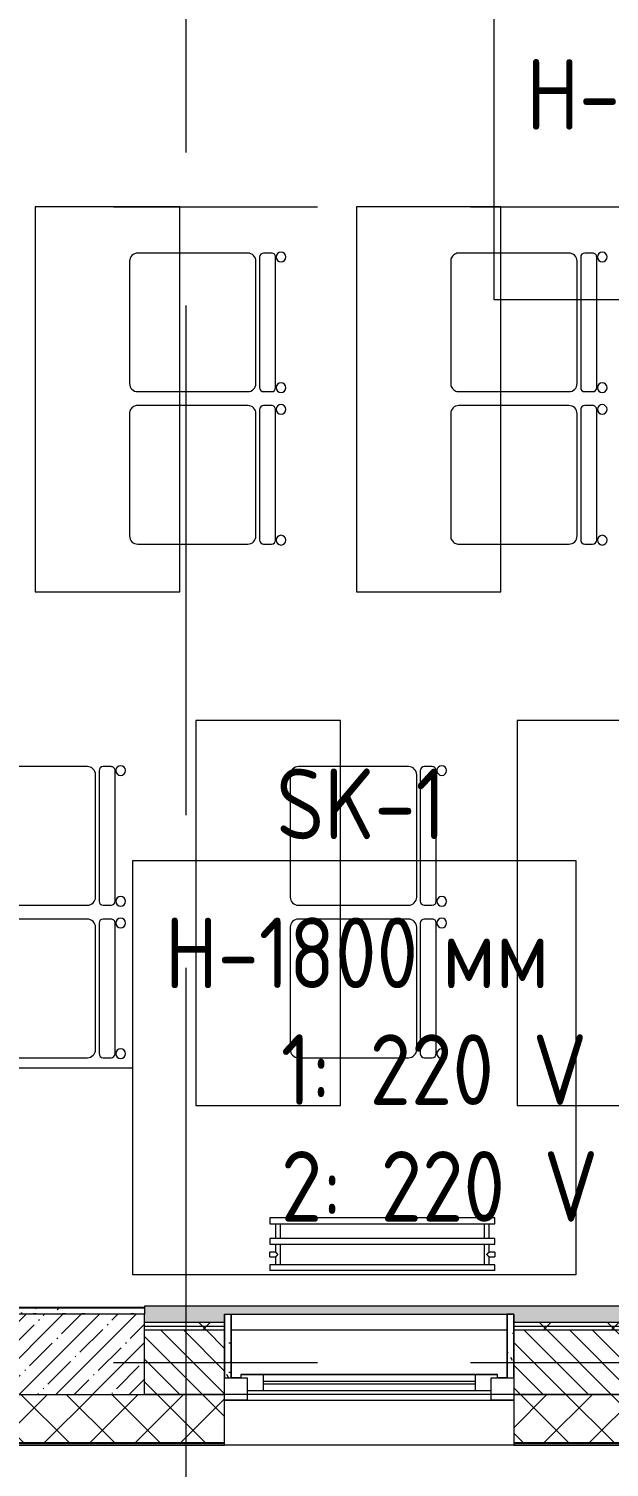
# Model space of a CAD drawing. Header units: millimetres. Extents: x 81609 to 272668, y -8553 to 29000.
# Drawn here: x 94170 to 95977, y -327 to 4155 of the extents above; entities that cross this region are included whole.
import ezdxf

# ---------------------------------------------------------------- set-up
doc = ezdxf.new("R2010")
doc.units = ezdxf.units.MM
doc.linetypes.add('Осевая', pattern=[3175, 635, -476.25, 1587.5, -476.25])
for name, color, linetype, lineweight in [('A-GLAZ', 7, 'Continuous', 9), ('A-GLAZ-1', 7, 'Continuous', 13), ('A-WALL', 7, 'Continuous', 9), ('E-ELEC-FIXT-IDEN', 7, 'Continuous', 9), ('I-WALL', 7, 'Continuous', 9), ('M-EQPM', 7, 'Continuous', 9), ('S-COLS', 7, 'Continuous', 9), ('Оси', 7, 'Continuous', 9), ('Оси-2', 7, 'Осевая', 9)]:
    doc.layers.add(name, color=color, linetype=linetype, lineweight=lineweight)
for name, color, linetype, lineweight, true_color in [('A-WALL-1', 7, 'Continuous', 9, 0x3c3c3c), ('A-WALL-FNSH-1', 7, 'Continuous', 9, 0x3c3c3c), ('I-FURN-1', 7, 'Continuous', 9, 0xf0f0f0)]:
    doc.layers.add(name, color=color, linetype=linetype, lineweight=lineweight, true_color=true_color)
doc.styles.add('GOST Common', font='GOST_Common.ttf', dxfattribs={"width": 0.9, "height": 220})
pattern_1 = [(0, (0, 0), (121.92, 30.48), [10.058, -81.382, 10.058, -81.382, -487.68]), (0, (0, 0), (121.92, 30.48), [-182.88, 10.058, -172.822, 10.058, -81.382, -213.36]), (0, (0, 0), (121.92, 30.48), [-457.2, 10.058, -50.902, 10.058, -142.342]), (120, (45.72, 15.24), (-87.356454, 90.345817), [10.058, -81.382, 10.058, -81.382, -487.68]), (120, (45.72, 15.24), (-87.356454, 90.345817), [-182.88, 10.058, -172.822, 10.058, -81.382, -213.36]), (120, (45.72, 15.24), (-87.356454, 90.345817), [-457.2, 10.058, -50.902, 10.058, -142.342]), (240, (60.96, 76.2), (-34.563546, -120.825817), [10.058, -81.382, 10.058, -81.382, -487.68]), (240, (60.96, 76.2), (-34.563546, -120.825817), [-182.88, 10.058, -172.822, 10.058, -81.382, -213.36]), (240, (60.96, 76.2), (-34.563546, -120.825817), [-457.2, 10.058, -50.902, 10.058, -142.342])]
pattern_2 = [(45, (0, 0), (-106.06602, 106.06602), []), (135, (0, 0), (-106.06602, -106.06602), [])]

# ---------------------------------------------------------------- blocks, each defined once
blk = doc.blocks.new('120_Окно_СКБ_1Ст - 120_Окно_СКБ_1Ст 900х2500_h_ с форточкой-V3-План размещения напольных электротехнических лючков и розеток 2 этажа в осях 23-33')
at = {"layer": 'A-GLAZ'}
for p, q in [((450, -57), (-450, -57)), ((-430, -127), (-400, -127)), ((-330, -107), (330, -107)), ((330, -117), (-330, -117)), ((400, -127), (430, -127))]:
    blk.add_line(p, q, dxfattribs=at)
at = {"layer": 'A-GLAZ-1'}
for p, q in [((-450, -127), (-450, -57)), ((-450, -57), (-380, -57)), ((-380, -57), (-380, -127)), ((380, -87), (-380, -87)), ((-380, -87), (-380, -127)), ((-330, -137), (-330, -87)), ((330, -137), (330, -87)), ((380, -127), (380, -57)), ((380, -57), (450, -57)), ((380, -127), (380, -87)), ((450, -57), (450, -127)), ((-380, -127), (-450, -127)), ((-380, -127), (-400, -127)), ((-400, -127), (-400, -137)), ((450, -127), (380, -127)), ((400, -127), (380, -127)), ((400, -137), (400, -127)), ((-400, -137), (400, -137)), ((400, -137), (-400, -137))]:
    blk.add_line(p, q, dxfattribs=at)
blk = doc.blocks.new('BSC_Колонна _Прямоугольная - 250х900-V5-План размещения напольных электротехнических лючков и розеток 2 этажа в осях 23-33')
at = {"layer": 'S-COLS'}
h = blk.add_hatch(dxfattribs=at)
h.set_pattern_fill('FP_13', color=256, style=0, pattern_type=2)
h.set_pattern_definition([(45, (-94080, -25), (-57.024626, 57.024626), []), (45, (-94022.975, -25), (-57.024626, 57.024626), [100.806, -20.161, 3.353, -16.808])])
h.paths.add_polyline_path([(-450, -125), (450, -125), (450, 125), (-450, 125)])
for p, q in [((450, 125), (-450, 125)), ((-450, 125), (-450, -125)), ((450, -125), (450, 125)), ((-450, -125), (450, -125))]:
    blk.add_line(p, q, dxfattribs=at)
blk = doc.blocks.new('Стол базовый прямоугольный - 1_88-26291934-План размещения напольных электротехнических лючков и розеток 2 этажа в осях 23-33')
at = {"layer": 'I-FURN-1'}
for p, q in [((600, 225), (-600, 225)), ((-600, 225), (-600, -225)), ((600, -225), (600, 225)), ((-600, -225), (600, -225))]:
    blk.add_line(p, q, dxfattribs=at)
blk = doc.blocks.new('M_Стул-Breuer - 1_87-V78-План размещения напольных электротехнических лючков и розеток 2 этажа в осях 23-33')
at = {"layer": 'I-FURN-1'}
for p, q in [((190.5, 241.3), (-190.5, 241.3)), ((-215.9, 215.9), (-215.9, 85)), ((215.9, 85), (215.9, 215.9)), ((-215.9, 85), (-215.9, -127)), ((215.9, -127), (215.9, 85)), ((-215.9, -176.2), (-215.9, -200.8)), ((203.2, -163.5), (-203.2, -163.5)), ((-190.5, -152.4), (190.5, -152.4)), ((215.9, -200.8), (215.9, -176.2)), ((-203.2, -213.5), (203.2, -213.5))]:
    blk.add_line(p, q, dxfattribs=at)
for centre, radius, start, end in [((-190.5, 215.9), 25.4, 150, 165), ((-190.5, 215.9), 25.4, 135, 150), ((-190.5, 215.9), 25.4, 120, 135), ((-190.5, 215.9), 25.4, 105, 120), ((-190.5, 215.9), 25.4, 90, 105), ((190.5, 215.9), 25.4, 0, 90), ((-190.5, 215.9), 25.4, 165, 180), ((-190.5, -127), 25.4, 180, 270), ((190.5, -127), 25.4, 270, 360), ((-203.2, -176.2), 12.7, 90, 180), ((203.2, -176.2), 12.7, 360, 90), ((-203.5, -230.6), 15.1, 360, 180), ((-203.2, -200.8), 12.7, 180, 270), ((203.7, -230.6), 15.1, 360, 180), ((203.2, -200.8), 12.7, 270, 360), ((-203.5, -230.6), 15.1, 180, 360), ((203.7, -230.6), 15.1, 180, 360)]:
    blk.add_arc(centre, radius, start, end, dxfattribs=at)
blk = doc.blocks.new('M_Стул-Breuer - 1_87-V79-План размещения напольных электротехнических лючков и розеток 2 этажа в осях 23-33')
at = {"layer": 'I-FURN-1'}
for p, q in [((190.5, 241.3), (-190.5, 241.3)), ((-215.9, 215.9), (-215.9, 85)), ((215.9, 85), (215.9, 215.9)), ((-215.9, 85), (-215.9, -127)), ((215.9, -127), (215.9, 85)), ((-215.9, -176.2), (-215.9, -200.8)), ((203.2, -163.5), (-203.2, -163.5)), ((-190.5, -152.4), (190.5, -152.4)), ((215.9, -200.8), (215.9, -176.2)), ((-203.2, -213.5), (203.2, -213.5))]:
    blk.add_line(p, q, dxfattribs=at)
for centre, radius, start, end in [((-190.5, 215.9), 25.4, 150, 180), ((-190.5, 215.9), 25.4, 120, 150), ((-190.5, 215.9), 25.4, 90, 120), ((190.5, 215.9), 25.4, 60, 90), ((190.5, 215.9), 25.4, 45, 60), ((190.5, 215.9), 25.4, 30, 45), ((190.5, 215.9), 25.4, 0, 30), ((-190.5, -127), 25.4, 180, 270), ((190.5, -127), 25.4, 270, 360), ((-203.2, -176.2), 12.7, 90, 180), ((203.2, -176.2), 12.7, 360, 90), ((-203.5, -230.6), 15.1, 360, 180), ((-203.2, -200.8), 12.7, 180, 270), ((203.7, -230.6), 15.1, 360, 180), ((203.2, -200.8), 12.7, 270, 360), ((-203.5, -230.6), 15.1, 180, 360), ((203.7, -230.6), 15.1, 180, 360)]:
    blk.add_arc(centre, radius, start, end, dxfattribs=at)
blk = doc.blocks.new('M_Стул-Breuer - 1_87-V80-План размещения напольных электротехнических лючков и розеток 2 этажа в осях 23-33')
at = {"layer": 'I-FURN-1'}
for p, q in [((190.5, 241.3), (-190.5, 241.3)), ((-215.9, 215.9), (-215.9, 85)), ((215.9, 85), (215.9, 215.9)), ((-215.9, 85), (-215.9, -127)), ((215.9, -127), (215.9, 85)), ((-215.9, -176.2), (-215.9, -200.8)), ((203.2, -163.5), (-203.2, -163.5)), ((-190.5, -152.4), (190.5, -152.4)), ((215.9, -200.8), (215.9, -176.2)), ((-203.2, -213.5), (203.2, -213.5))]:
    blk.add_line(p, q, dxfattribs=at)
for centre, radius, start, end in [((-190.5, 215.9), 25.4, 90, 180), ((190.5, 215.9), 25.4, 75, 90), ((190.5, 215.9), 25.4, 60, 75), ((190.5, 215.9), 25.4, 30, 60), ((190.5, 215.9), 25.4, 15, 30), ((190.5, 215.9), 25.4, 0, 15), ((-190.5, -127), 25.4, 180, 270), ((190.5, -127), 25.4, 270, 360), ((-203.2, -176.2), 12.7, 90, 180), ((203.2, -176.2), 12.7, 360, 90), ((-203.5, -230.6), 15.1, 360, 180), ((-203.2, -200.8), 12.7, 180, 270), ((203.7, -230.6), 15.1, 360, 180), ((203.2, -200.8), 12.7, 270, 360), ((-203.5, -230.6), 15.1, 180, 360), ((203.7, -230.6), 15.1, 180, 360)]:
    blk.add_arc(centre, radius, start, end, dxfattribs=at)
blk = doc.blocks.new('M_Стул-Breuer - 1_87-V81-План размещения напольных электротехнических лючков и розеток 2 этажа в осях 23-33')
at = {"layer": 'I-FURN-1'}
for p, q in [((190.5, 241.3), (-190.5, 241.3)), ((-215.9, 215.9), (-215.9, 85)), ((215.9, 85), (215.9, 215.9)), ((-215.9, 85), (-215.9, -127)), ((215.9, -127), (215.9, 85)), ((-215.9, -176.2), (-215.9, -200.8)), ((203.2, -163.5), (-203.2, -163.5)), ((-190.5, -152.4), (190.5, -152.4)), ((215.9, -200.8), (215.9, -176.2)), ((-203.2, -213.5), (203.2, -213.5))]:
    blk.add_line(p, q, dxfattribs=at)
for centre, radius, start, end in [((-190.5, 215.9), 25.4, 90, 180), ((190.5, 215.9), 25.4, 45, 90), ((190.5, 215.9), 25.4, 0, 45), ((-190.5, -127), 25.4, 180, 270), ((190.5, -127), 25.4, 270, 360), ((-203.2, -176.2), 12.7, 90, 180), ((203.2, -176.2), 12.7, 360, 90), ((-203.5, -230.6), 15.1, 360, 180), ((-203.2, -200.8), 12.7, 180, 270), ((203.7, -230.6), 15.1, 360, 180), ((203.2, -200.8), 12.7, 270, 360), ((-203.5, -230.6), 15.1, 180, 360), ((203.7, -230.6), 15.1, 180, 360)]:
    blk.add_arc(centre, radius, start, end, dxfattribs=at)
blk = doc.blocks.new('M_Стул-Breuer - 1_87-V74-План размещения напольных электротехнических лючков и розеток 2 этажа в осях 23-33')
at = {"layer": 'I-FURN-1'}
for p, q in [((190.5, 241.3), (-190.5, 241.3)), ((-215.9, 215.9), (-215.9, 85)), ((215.9, 85), (215.9, 215.9)), ((-215.9, 85), (-215.9, -127)), ((215.9, -127), (215.9, 85)), ((-215.9, -176.2), (-215.9, -200.8)), ((203.2, -163.5), (-203.2, -163.5)), ((-190.5, -152.4), (190.5, -152.4)), ((215.9, -200.8), (215.9, -176.2)), ((-203.2, -213.5), (203.2, -213.5))]:
    blk.add_line(p, q, dxfattribs=at)
for centre, radius, start, end in [((-190.5, 215.9), 25.4, 90, 180), ((190.5, 215.9), 25.4, 0, 90), ((-190.5, -127), 25.4, 180, 270), ((190.5, -127), 25.4, 270, 360), ((-203.2, -176.2), 12.7, 90, 180), ((203.2, -176.2), 12.7, 360, 90), ((-203.5, -230.6), 15.1, 360, 180), ((-203.2, -200.8), 12.7, 180, 270), ((203.7, -230.6), 15.1, 360, 180), ((203.2, -200.8), 12.7, 270, 360), ((-203.5, -230.6), 15.1, 180, 360), ((203.7, -230.6), 15.1, 180, 360)]:
    blk.add_arc(centre, radius, start, end, dxfattribs=at)
blk = doc.blocks.new('radiator_prado_classic_z_tip_30_po exemplyaru - Classic Z Тип 30-300-31134001-План размещения напольных электротехнических лючков и розеток 2 этажа в осях 23-33')
at = {"layer": 'M-EQPM'}
for p, q in [((0, 228), (0, 210)), ((700, 228), (0, 228)), ((700, 210), (700, 228)), ((0, 210), (700, 210)), ((17.5, 210), (17.5, 164)), ((32.5, 164), (32.5, 210)), ((667.5, 210), (667.5, 164)), ((682.5, 164), (682.5, 210)), ((700, 164), (0, 164)), ((0, 164), (0, 146)), ((0, 146), (700, 146)), ((17.5, 146), (17.5, 121.5)), ((32.5, 82), (32.5, 146)), ((667.5, 146), (667.5, 82)), ((682.5, 121.5), (682.5, 146)), ((700, 146), (700, 164)), ((17.5, 121.5), (0, 121.5)), ((17.5, 121.5), (0, 121.5)), ((0, 121.5), (0, 121.2)), ((0, 106.5), (0, 121.5)), ((0, 121.2), (0, 121.2)), ((0, 106.8), (0, 106.5)), ((0, 106.8), (0, 106.8)), ((0, 106.5), (17.5, 106.5)), ((0, 106.5), (17.5, 106.5)), ((17.5, 106.5), (17.5, 82)), ((700, 121.5), (682.5, 121.5)), ((700, 121.5), (682.5, 121.5)), ((682.5, 82), (682.5, 106.5)), ((682.5, 106.5), (700, 106.5)), ((682.5, 106.5), (700, 106.5)), ((700, 121.5), (700, 106.5)), ((700, 121.2), (700, 121.5)), ((700, 121.5), (700, 121.2)), ((700, 121.2), (700, 121.5)), ((700, 106.5), (700, 106.8)), ((700, 106.8), (700, 106.5)), ((700, 106.5), (700, 106.8)), ((700, 82), (0, 82)), ((0, 82), (0, 64)), ((700, 64), (0, 64)), ((700, 64), (700, 82))]:
    blk.add_line(p, q, dxfattribs=at)
for points, knots in [([(25, 114), (24.5, 114.5), (23.6, 115.4), (22.4, 116.6), (21.6, 117.4), (21.1, 117.9), (20.8, 118.2), (20.5, 118.5), (20.2, 118.8), (19.8, 119.1), (19.6, 119.4), (19.3, 119.7), (19, 120), (18.7, 120.3), (18.5, 120.5), (18.3, 120.7), (18.1, 120.9), (17.9, 121.1), (17.8, 121.2), (17.7, 121.3), (17.5, 121.5), (17.5, 121.5), (17.5, 121.5)], [0, 0, 0, 0, 0.142857, 0.285714, 0.357143, 0.392857, 0.428571, 0.464286, 0.5, 0.535714, 0.571429, 0.607143, 0.642857, 0.678571, 0.714286, 0.75, 0.785714, 0.821429, 0.857143, 0.892857, 0.928571, 1, 1, 1, 1]), ([(17.5, 106.5), (17.5, 106.5), (17.5, 106.5), (17.7, 106.7), (17.8, 106.8), (17.9, 106.9), (18.1, 107.1), (18.3, 107.3), (18.5, 107.5), (18.7, 107.7), (19, 108), (19.3, 108.3), (19.6, 108.6), (19.8, 108.9), (20.3, 109.3), (20.7, 109.7), (21.1, 110.1), (21.6, 110.6), (22.4, 111.4), (23.6, 112.6), (24.5, 113.5), (25, 114)], [0, 0, 0, 0, 0.071429, 0.107143, 0.142857, 0.178571, 0.214286, 0.25, 0.285714, 0.321429, 0.357143, 0.392857, 0.428571, 0.464286, 0.5, 0.571429, 0.607143, 0.642857, 0.714286, 0.857143, 1, 1, 1, 1]), ([(675, 114), (675.5, 114.5), (676.4, 115.4), (677.6, 116.6), (678.4, 117.4), (678.9, 117.9), (679.2, 118.2), (679.5, 118.5), (679.8, 118.8), (680.1, 119.2), (680.4, 119.4), (680.7, 119.7), (681, 120), (681.3, 120.3), (681.5, 120.5), (681.7, 120.7), (681.9, 120.9), (682.1, 121.1), (682.2, 121.2), (682.3, 121.3), (682.5, 121.5), (682.5, 121.5), (682.5, 121.5)], [0, 0, 0, 0, 0.142857, 0.285714, 0.357143, 0.392857, 0.428571, 0.464286, 0.5, 0.535714, 0.571429, 0.607143, 0.642857, 0.678571, 0.714286, 0.75, 0.785714, 0.821429, 0.857143, 0.892857, 0.928571, 1, 1, 1, 1]), ([(682.5, 106.5), (682.5, 106.5), (682.5, 106.5), (682.3, 106.7), (682.2, 106.8), (682.1, 106.9), (681.9, 107.1), (681.7, 107.3), (681.5, 107.5), (681.3, 107.7), (681, 108), (680.7, 108.3), (680.4, 108.6), (680.1, 108.8), (679.7, 109.3), (679.3, 109.7), (678.9, 110.1), (678.4, 110.6), (677.6, 111.4), (676.4, 112.6), (675.5, 113.5), (675, 114)], [0, 0, 0, 0, 0.071429, 0.107143, 0.142857, 0.178571, 0.214286, 0.25, 0.285714, 0.321429, 0.357143, 0.392857, 0.428571, 0.464286, 0.5, 0.571429, 0.607143, 0.642857, 0.714286, 0.857143, 1, 1, 1, 1])]:
    blk.add_open_spline(points, degree=3, knots=knots, dxfattribs=at)

msp = doc.modelspace()

# ---------------------------------------------------------------- hatches: boundary and pattern name
at = {"layer": 'A-WALL'}
h = msp.add_hatch(dxfattribs=at)
h.set_pattern_fill('FP_3', color=256, style=0, pattern_type=2)
h.set_pattern_definition([(135, (0, 0), (-35.35534, -35.35534), [])])
h.paths.add_polyline_path([(122030, -100), (122830, -100), (122830, 100), (122030, 100)])
h.paths.add_polyline_path([(119330, -100), (119330, 100), (118830, 100), (118830, -100), (119155.3, -100)])
h.paths.add_polyline_path([(113430, -100), (113680, -100), (113680, 100), (113430, 100)])
h.paths.add_polyline_path([(114580, -100), (115630, -100), (115630, 100), (114580, 100)])
h.paths.add_polyline_path([(109123.6, -100), (110230, -100), (110230, 100), (108930, 100), (108930, -100)])
h.paths.add_polyline_path([(104593.2, -100), (104830, -100), (104830, 100), (103780, 100), (103780, -100), (103945.9, -100)])
h.paths.add_polyline_path([(102880, -100), (102880, 100), (102630, 100), (102630, -100), (102651.5, -100)])
h.paths.add_polyline_path([(101033.5, -100), (101730, -100), (101730, 100), (100830, 100), (100830, -100)])
h.paths.add_polyline_path([(97473.9, -100), (99030, -100), (99030, 100), (95680, 100), (95680, -100), (97150.3, -100)])
h.paths.add_polyline_path([(94780, -100), (94780, 100), (94530, 100), (94530, -100)])
h.paths.add_polyline_path([(92730, -100), (92730, 100), (91930, 100), (91930, -100), (92619.8, -100)])
h = msp.add_hatch(dxfattribs=at)
h.set_pattern_fill('FP_1', color=256, style=0, pattern_type=2)
h.set_pattern_definition([(45, (0, 0), (-70.71068, 70.71068), []), (135, (0, 0), (-70.71068, -70.71068), [])])
h.paths.add_polyline_path([(125080, -250), (125080, -100), (123730, -100), (123730, -250)])
h.paths.add_polyline_path([(122830, -250), (122830, -100), (122030, -100), (122030, -250)])
h.paths.add_polyline_path([(120773.4, -250), (121130, -250), (121130, -100), (120230, -100), (120230, -250)])
h.paths.add_polyline_path([(117930, -250), (119330, -250), (119330, -100), (117930, -100), (117930, -126)])
h.paths.add_polyline_path([(115630, -250), (115630, -100), (114580, -100), (114580, -250), (115595.7, -250)])
h.paths.add_polyline_path([(112530, -250), (113680, -250), (113680, -100), (112530, -100), (112530, -126)])
h.paths.add_polyline_path([(110230, -250), (110230, -100), (108930, -100), (108930, -250)])
h.paths.add_polyline_path([(107130, -250), (108030, -250), (108030, -100), (107130, -100), (107130, -126)])
h.paths.add_polyline_path([(104830, -250), (104830, -100), (103780, -100), (103780, -250)])
h.paths.add_polyline_path([(102880, -250), (102880, -100), (100830, -100), (100830, -250)])
h.paths.add_polyline_path([(99930, -250), (99930, -100), (95680, -100), (95680, -250)])
h.paths.add_polyline_path([(93630, -250), (94780, -250), (94780, -100), (93630, -100), (93630, -126)])
h.paths.add_polyline_path([(92730, -250), (92730, -100), (91930, -100), (91930, -250)])
h.paths.add_polyline_path([(91030, -250), (91030, -100), (89210, -100), (89210, -250), (89707.4, -250)])
at = {"layer": 'I-WALL'}
h = msp.add_hatch(dxfattribs=at)
h.set_pattern_fill('FP_41', color=256, style=0, pattern_type=2)
h.set_pattern_definition(pattern_1)
h.paths.add_polyline_path([(94530, 150), (94530, 170), (92441, 170), (92441, 150), (93630, 150)])
h = msp.add_hatch(color=256, dxfattribs=at)
h.paths.add_polyline_path([(99030, 125), (99030, 175), (96730, 175), (96730, 125), (98768.3, 125)])
h.paths.add_polyline_path([(96305, 125), (96705, 125), (96705, 175), (96305, 175)])
h.paths.add_polyline_path([(94780, 125), (94780, 150), (95680, 150), (95680, 125), (96280, 125), (96280, 175), (94530, 175), (94530, 125)])
h = msp.add_hatch(dxfattribs=at)
h.set_pattern_fill('FP_41', color=256, style=0, pattern_type=2)
h.set_pattern_definition(pattern_1)
h.paths.add_polyline_path([(94800, -48), (94800, 150), (94780, 150), (94780, -48)])
h = msp.add_hatch(dxfattribs=at)
h.set_pattern_fill('FP_41', color=256, style=0, pattern_type=2)
h.set_pattern_definition(pattern_1)
h.paths.add_polyline_path([(95680, -48), (95680, 150), (95660, 150), (95660, -48)])
h = msp.add_hatch(dxfattribs=at)
h.set_pattern_fill('FP_42', color=256, style=0, pattern_type=2)
h.set_pattern_definition(pattern_2)
h.paths.add_polyline_path([(99030, 112.5), (99030, 125), (95680, 125), (95680, 112.5), (98768.3, 112.5)])
h.paths.add_polyline_path([(94780, 112.5), (94780, 125), (94530, 125), (94530, 112.5)])
h = msp.add_hatch(dxfattribs=at)
h.set_pattern_fill('FP_42', color=256, style=0, pattern_type=2)
h.set_pattern_definition(pattern_2)
h.paths.add_polyline_path([(99030, 100), (99030, 112.5), (95680, 112.5), (95680, 100), (98768.3, 100)])
h.paths.add_polyline_path([(94780, 100), (94780, 112.5), (94530, 112.5), (94530, 100)])

# ---------------------------------------------------------------- linework, layer by layer
at = {"layer": 'A-WALL'}
for p, q in [((92441, 170), (94530, 170)), ((94530, 175), (94530, 150)), ((94530, 125), (94780, 125)), ((94530, 112.5), (94780, 112.5)), ((94780, 100), (94530, 100)), ((95680, 125), (96280, 125)), ((95680, 112.5), (99030, 112.5)), ((99030, 100), (95680, 100)), ((94530, -100), (94780, -100)), ((94780, -100), (94530, -100)), ((95680, -100), (99030, -100)), ((99030, -100), (95680, -100)), ((93630, -250), (94780, -250)), ((93630, -253), (94780, -253)), ((95680, -258), (94780, -258)), ((95680, -250), (99930, -250)), ((95680, -253), (99930, -253))]:
    msp.add_line(p, q, dxfattribs=at)
at = {"layer": 'A-WALL-1'}
for p, q in [((96280, 175), (94530, 175)), ((94780, -250), (94780, 150)), ((94780, 150), (95680, 150)), ((94780, 150), (94780, -48)), ((94800, -48), (94800, 150)), ((95680, 150), (95660, 150)), ((95660, 150), (95660, -48)), ((95680, 150), (95680, -250)), ((95680, -48), (95680, 150)), ((94780, -48), (94800, -48)), ((95660, -48), (95680, -48))]:
    msp.add_line(p, q, dxfattribs=at)
at = {"layer": 'A-WALL-FNSH-1'}
for p, q in [((94530, 171), (92442, 171)), ((94801, -48), (94801, 150)), ((95660, 150), (95659, 150)), ((95659, 150), (95659, -48)), ((94800, -48), (94801, -48)), ((95659, -48), (95660, -48)), ((93630, -258), (94780, -258)), ((94780, -258), (94780, -250)), ((95680, -250), (95680, -258)), ((95680, -258), (99930, -258))]:
    msp.add_line(p, q, dxfattribs=at)
at = {"layer": 'E-ELEC-FIXT-IDEN'}
msp.add_line((94030, 917.6), (94494.4, 918.1), dxfattribs=at)
at = {"layer": 'E-ELEC-FIXT-IDEN', "flags": 128}
for points in [[(95619.6, 4238.2), (96998.6, 4238.2), (96998.6, 3310.2), (95619.6, 3310.2)], [(94494.4, 1563.6), (95873.4, 1563.6), (95873.4, 272.6), (94494.4, 272.6)]]:
    msp.add_lwpolyline(points, close=True, dxfattribs=at)
at = {"layer": 'I-WALL'}
for p, q in [((95660, 100), (94800, 100)), ((95680, -100), (94780, -100))]:
    msp.add_line(p, q, dxfattribs=at)
at = {"layer": 'Оси'}
msp.add_line((94660, -1906.3), (94660, 593.7), dxfattribs=at)
at = {"layer": 'Оси-2'}
for p, q in [((94660, 593.7), (94660, 19415.1)), ((84909.3, 3600), (122760, 3600)), ((84909.3, 0), (122760, 0))]:
    msp.add_line(p, q, dxfattribs=at)

# ---------------------------------------------------------------- block references
at = {"layer": 'A-GLAZ', "rotation": 180}
msp.add_blockref('120_Окно_СКБ_1Ст - 120_Окно_СКБ_1Ст 900х2500_h_ с форточкой-V3-План размещения напольных электротехнических лючков и розеток 2 этажа в осях 23-33', (95230, -175), dxfattribs=at)
at = {"layer": 'I-FURN-1'}
for name, p, rotation in [('Стол базовый прямоугольный - 1_88-26291934-План размещения напольных электротехнических лючков и розеток 2 этажа в осях 23-33', (94415.1, 3000), 90), ('Стол базовый прямоугольный - 1_88-26291934-План размещения напольных электротехнических лючков и розеток 2 этажа в осях 23-33', (95415.1, 3000), 90), ('M_Стул-Breuer - 1_87-V81-План размещения напольных электротехнических лючков и розеток 2 этажа в осях 23-33', (94725.1, 3240), 90.00000000000006), ('M_Стул-Breuer - 1_87-V79-План размещения напольных электротехнических лючков и розеток 2 этажа в осях 23-33', (95725.1, 3240), 90.00000000000006), ('M_Стул-Breuer - 1_87-V80-План размещения напольных электротехнических лючков и розеток 2 этажа в осях 23-33', (94725.1, 2765), 90.00000000000006), ('M_Стул-Breuer - 1_87-V78-План размещения напольных электротехнических лючков и розеток 2 этажа в осях 23-33', (95725.1, 2765), 90.00000000000006), ('Стол базовый прямоугольный - 1_88-26291934-План размещения напольных электротехнических лючков и розеток 2 этажа в осях 23-33', (94915.5, 1400.1), 90), ('Стол базовый прямоугольный - 1_88-26291934-План размещения напольных электротехнических лючков и розеток 2 этажа в осях 23-33', (95915.5, 1400.1), 90), ('M_Стул-Breuer - 1_87-V74-План размещения напольных электротехнических лючков и розеток 2 этажа в осях 23-33', (94225.5, 1640.1), 90.00000000000006), ('M_Стул-Breuer - 1_87-V74-План размещения напольных электротехнических лючков и розеток 2 этажа в осях 23-33', (95225.5, 1640.1), 90.00000000000006), ('M_Стул-Breuer - 1_87-V74-План размещения напольных электротехнических лючков и розеток 2 этажа в осях 23-33', (94225.5, 1165.1), 90.00000000000006), ('M_Стул-Breuer - 1_87-V74-План размещения напольных электротехнических лючков и розеток 2 этажа в осях 23-33', (95225.5, 1165.1), 90.00000000000006)]:
    msp.add_blockref(name, p, dxfattribs=dict(at, rotation=rotation))
at = {"layer": 'M-EQPM'}
msp.add_blockref('radiator_prado_classic_z_tip_30_po exemplyaru - Classic Z Тип 30-300-31134001-План размещения напольных электротехнических лючков и розеток 2 этажа в осях 23-33', (94921.1, 222), dxfattribs=at)
at = {"layer": 'S-COLS'}
msp.add_blockref('BSC_Колонна _Прямоугольная - 250х900-V5-План размещения напольных электротехнических лючков и розеток 2 этажа в осях 23-33', (94080, 25), dxfattribs=at)

# ---------------------------------------------------------------- texts
at = {"layer": 'E-ELEC-FIXT-IDEN', "char_height": 220, "attachment_point": 1, "style": 'GOST Common'}
for s, insert, width in [('H-1800 ', (95719.6, 4060.5), 1046.202), ('SK-1', (94940.8, 1849.9), 656.582), ('H-1800 ', (94594.4, 1385.9), 1046.202), ('мм', (95457.6, 1385.9), 375.19), ('   1: 220 V', (94594.4, 1022.1), 1291.519), ('   2: 220 V', (94594.4, 658.3), 1342.025)]:
    msp.add_mtext(s, dxfattribs=dict(at, insert=insert, width=width))

doc.saveas('drawing.dxf')
